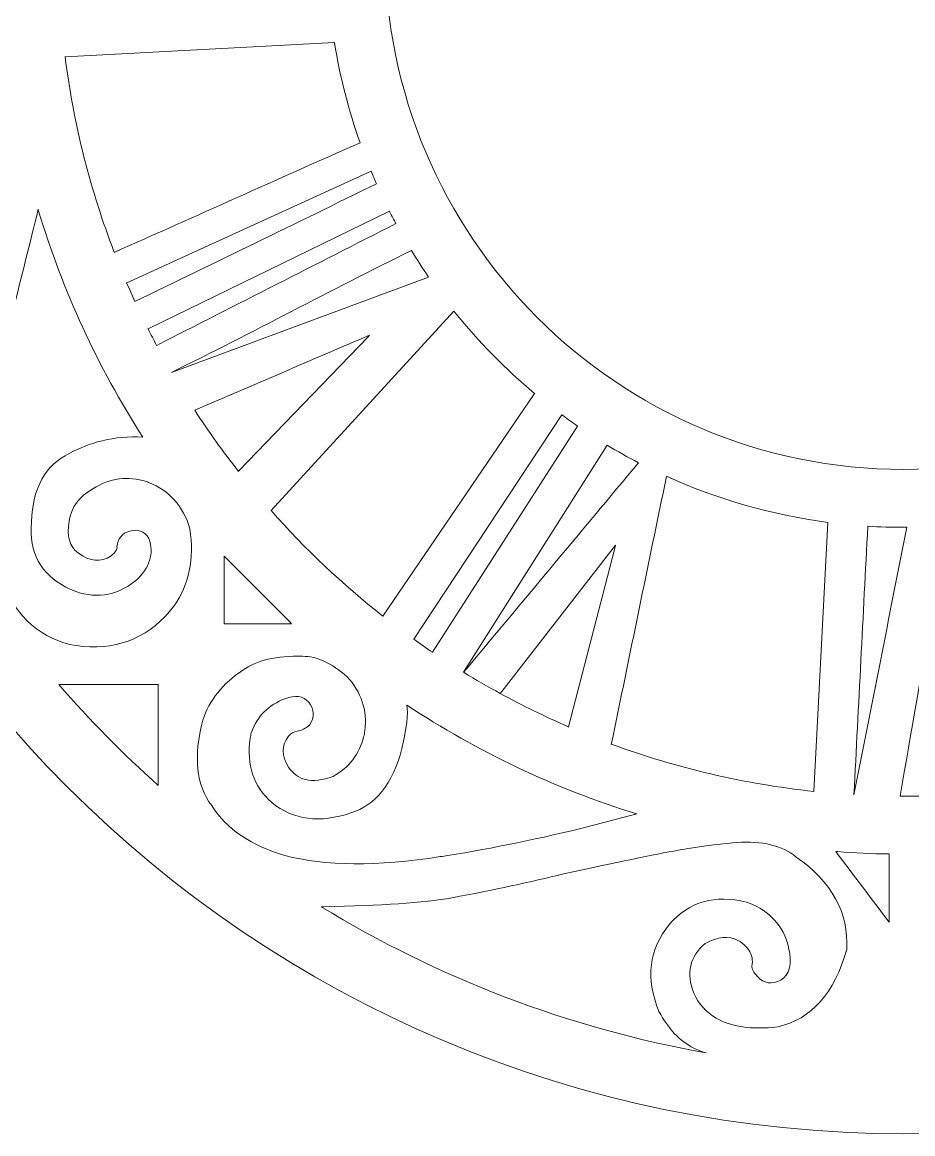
# Model space of a CAD drawing. Header units: inches. Extents: x -28.6 to 20.8, y -14.2 to 28.3.
# Drawn here: x 6.778 to 8.358, y 2.598 to 4.571 of the extents above; entities that cross this region are included whole.
import ezdxf

# ---------------------------------------------------------------- set-up
doc = ezdxf.new("R2010")
doc.units = ezdxf.units.IN
doc.header["$MEASUREMENT"] = 0
doc.layers.add('Layer 1', color=7, linetype='Continuous')

msp = doc.modelspace()

# ---------------------------------------------------------------- linework, layer by layer
at = {"layer": 'Layer 1', "color": 1, "lineweight": 9}
for points, knots in [([(6.2421, 4.7015), (6.2421, 3.5403), (7.1825, 2.5985), (8.3421, 2.5985), (8.3421, 2.5985), (9.5017, 2.5985), (10.4421, 3.5403), (10.4421, 4.7015)], [0, 0, 0, 0, 0.5, 0.5, 0.5, 0.5, 1, 1, 1, 1]), ([(7.4213, 4.6998), (7.4213, 4.1906), (7.8336, 3.7777), (8.3421, 3.7777), (8.3421, 3.7777), (8.8506, 3.7777), (9.2629, 4.1906), (9.2629, 4.6998)], [0, 0, 0, 0, 0.5, 0.5, 0.5, 0.5, 1, 1, 1, 1]), ([(7.3316, 4.5352), (7.3316, 4.5352), (6.8539, 4.5101), (6.8539, 4.5101), (6.8539, 4.5101), (6.8539, 4.5101), (6.8535, 4.5101), (6.8535, 4.5101), (6.8535, 4.5101), (6.8535, 4.5101), (6.8533, 4.5101), (6.8533, 4.5101)], [0, 0, 0, 0, 0.333333, 0.333333, 0.333333, 0.333333, 0.666667, 0.666667, 0.666667, 0.666667, 1, 1, 1, 1]), ([(7.3317, 4.5351), (7.3317, 4.5351), (7.3317, 4.535), (7.3317, 4.535), (7.3317, 4.535), (7.3415, 4.4739), (7.3568, 4.4146), (7.377, 4.3576)], [0, 0, 0, 0, 0.5, 0.5, 0.5, 0.5, 1, 1, 1, 1]), ([(6.8535, 4.5101), (6.8535, 4.5101), (6.8535, 4.5101), (6.8535, 4.5101), (6.8535, 4.5101), (6.8689, 4.3893), (6.8986, 4.273), (6.9409, 4.1629)], [0, 0, 0, 0, 0.5, 0.5, 0.5, 0.5, 1, 1, 1, 1]), ([(6.9409, 4.1629), (6.9409, 4.1629), (6.9409, 4.1629), (6.9409, 4.1629), (6.9409, 4.1629), (7.0861, 4.2277), (7.2318, 4.2928), (7.377, 4.3576)], [0, 0, 0, 0, 0.5, 0.5, 0.5, 0.5, 1, 1, 1, 1]), ([(6.9628, 4.109), (6.9628, 4.109), (6.9628, 4.109), (6.9628, 4.109), (6.9628, 4.109), (6.9628, 4.109), (6.9629, 4.1091), (6.9629, 4.1091), (6.9629, 4.1091), (6.9629, 4.1091), (7.3965, 4.3068), (7.3965, 4.3068)], [0, 0, 0, 0, 0.333333, 0.333333, 0.333333, 0.333333, 0.666667, 0.666667, 0.666667, 0.666667, 1, 1, 1, 1]), ([(6.7451, 3.5691), (6.7186, 3.6227), (6.7081, 3.6937), (6.7136, 3.7822), (6.7136, 3.7822), (6.7191, 3.8607), (6.7349, 3.9531), (6.761, 4.0594), (6.761, 4.0594), (6.776, 4.1193), (6.791, 4.1793), (6.806, 4.2393)], [0, 0, 0, 0, 0.333333, 0.333333, 0.333333, 0.333333, 0.666667, 0.666667, 0.666667, 0.666667, 1, 1, 1, 1]), ([(6.8059, 4.2387), (6.8059, 4.2387), (6.806, 4.2385), (6.806, 4.2385), (6.806, 4.2385), (6.8491, 4.0945), (6.912, 3.959), (6.9914, 3.8351)], [0, 0, 0, 0, 0.5, 0.5, 0.5, 0.5, 1, 1, 1, 1]), ([(7.4291, 4.2361), (7.4291, 4.2361), (7.001, 4.0269), (7.001, 4.0269), (7.001, 4.0269), (7.001, 4.0269), (7.001, 4.0269), (7.001, 4.0269), (7.001, 4.0269), (7.001, 4.0269), (7.0004, 4.0266), (7.0004, 4.0266)], [0, 0, 0, 0, 0.333333, 0.333333, 0.333333, 0.333333, 0.666667, 0.666667, 0.666667, 0.666667, 1, 1, 1, 1]), ([(7.4291, 4.2361), (7.4291, 4.2361), (7.4291, 4.2361), (7.4291, 4.2361), (7.4291, 4.2361), (7.4291, 4.2361), (7.4299, 4.2345), (7.4299, 4.2345), (7.4299, 4.2345), (7.4334, 4.2276), (7.437, 4.2207), (7.4407, 4.2138)], [0, 0, 0, 0, 0.333333, 0.333333, 0.333333, 0.333333, 0.666667, 0.666667, 0.666667, 0.666667, 1, 1, 1, 1]), ([(7.0425, 3.9499), (7.0425, 3.9499), (7.0425, 3.9499), (7.0425, 3.9499), (7.0425, 3.9499), (7.1859, 4.02), (7.3248, 4.096), (7.4681, 4.1661)], [0, 0, 0, 0, 0.5, 0.5, 0.5, 0.5, 1, 1, 1, 1]), ([(6.9628, 4.1091), (6.9628, 4.1091), (6.9628, 4.109), (6.9628, 4.109), (6.9628, 4.109), (6.9628, 4.109), (6.9628, 4.109), (6.9628, 4.109), (6.9628, 4.109), (6.9676, 4.0978), (6.9725, 4.0866), (6.9776, 4.0756)], [0, 0, 0, 0, 0.333333, 0.333333, 0.333333, 0.333333, 0.666667, 0.666667, 0.666667, 0.666667, 1, 1, 1, 1]), ([(7.4987, 4.119), (7.4987, 4.119), (7.0567, 3.9552), (7.0567, 3.9552), (7.0567, 3.9552), (7.0567, 3.9552), (7.0425, 3.9499), (7.0425, 3.9499), (7.0425, 3.9499), (7.0425, 3.9499), (7.0425, 3.9499), (7.0425, 3.9499)], [0, 0, 0, 0, 0.333333, 0.333333, 0.333333, 0.333333, 0.666667, 0.666667, 0.666667, 0.666667, 1, 1, 1, 1]), ([(7.5436, 4.0586), (7.5436, 4.0586), (7.2192, 3.7046), (7.2192, 3.7046), (7.2192, 3.7046), (7.2192, 3.7046), (7.2192, 3.7045), (7.2192, 3.7045), (7.2192, 3.7045), (7.2192, 3.7045), (7.2187, 3.704), (7.2187, 3.704)], [0, 0, 0, 0, 0.333333, 0.333333, 0.333333, 0.333333, 0.666667, 0.666667, 0.666667, 0.666667, 1, 1, 1, 1]), ([(7.5436, 4.0586), (7.5436, 4.0586), (7.5436, 4.0586), (7.5436, 4.0586), (7.5436, 4.0586), (7.5436, 4.0586), (7.5455, 4.0563), (7.5455, 4.0563), (7.5455, 4.0563), (7.5878, 4.0039), (7.6351, 3.9557), (7.6868, 3.9125), (7.6868, 3.9125), (7.6868, 3.9125), (7.6868, 3.9125), (7.6868, 3.9125)], [0, 0, 0, 0, 0.25, 0.25, 0.25, 0.25, 0.5, 0.5, 0.5, 0.5, 0.75, 0.75, 0.75, 0.75, 1, 1, 1, 1]), ([(7.001, 4.0269), (7.001, 4.0269), (7.001, 4.0269), (7.001, 4.0269), (7.001, 4.0269), (7.001, 4.0269), (7.001, 4.0269), (7.001, 4.0269), (7.001, 4.0269), (7.0059, 4.0171), (7.0109, 4.0075), (7.016, 3.9978)], [0, 0, 0, 0, 0.333333, 0.333333, 0.333333, 0.333333, 0.666667, 0.666667, 0.666667, 0.666667, 1, 1, 1, 1]), ([(7.394, 4.0159), (7.394, 4.0159), (7.3913, 4.0131), (7.3913, 4.0131), (7.3913, 4.0131), (7.3913, 4.0131), (7.1613, 3.7743), (7.1613, 3.7743)], [0, 0, 0, 0, 0.5, 0.5, 0.5, 0.5, 1, 1, 1, 1]), ([(7.687, 3.9128), (7.687, 3.9128), (7.6868, 3.9125), (7.6868, 3.9125), (7.6868, 3.9125), (7.6868, 3.9125), (7.6868, 3.9125), (7.6868, 3.9125), (7.6868, 3.9125), (7.6868, 3.9125), (7.4175, 3.5172), (7.4175, 3.5172)], [0, 0, 0, 0, 0.333333, 0.333333, 0.333333, 0.333333, 0.666667, 0.666667, 0.666667, 0.666667, 1, 1, 1, 1]), ([(7.7354, 3.8746), (7.7354, 3.8746), (7.7352, 3.8744), (7.7352, 3.8744), (7.7352, 3.8744), (7.7352, 3.8744), (7.7352, 3.8744), (7.7352, 3.8744), (7.7352, 3.8744), (7.7352, 3.8744), (7.4724, 3.4763), (7.4724, 3.4763), (7.4724, 3.4763), (7.4724, 3.4763), (7.4724, 3.4763), (7.4724, 3.4763), (7.4724, 3.4763), (7.4724, 3.4763), (7.4723, 3.4761), (7.4723, 3.4761)], [0, 0, 0, 0, 0.2, 0.2, 0.2, 0.2, 0.4, 0.4, 0.4, 0.4, 0.6, 0.6, 0.6, 0.6, 0.8, 0.8, 0.8, 0.8, 1, 1, 1, 1]), ([(7.7352, 3.8744), (7.7352, 3.8744), (7.7379, 3.8725), (7.7379, 3.8725), (7.7379, 3.8725), (7.7461, 3.8665), (7.7544, 3.8605), (7.7629, 3.8547), (7.7629, 3.8547), (7.7629, 3.8547), (7.7629, 3.8547), (7.7629, 3.8547)], [0, 0, 0, 0, 0.333333, 0.333333, 0.333333, 0.333333, 0.666667, 0.666667, 0.666667, 0.666667, 1, 1, 1, 1]), ([(7.5056, 3.4529), (7.5056, 3.4529), (7.5058, 3.4531), (7.5058, 3.4531), (7.5058, 3.4531), (7.5058, 3.4531), (7.7629, 3.8547), (7.7629, 3.8547), (7.7629, 3.8547), (7.7629, 3.8547), (7.7629, 3.8549), (7.7629, 3.8549)], [0, 0, 0, 0, 0.333333, 0.333333, 0.333333, 0.333333, 0.666667, 0.666667, 0.666667, 0.666667, 1, 1, 1, 1]), ([(7.0022, 3.6553), (7.0119, 3.6282), (7.004, 3.603), (6.9785, 3.5798), (6.9785, 3.5798), (6.9435, 3.5522), (6.9053, 3.547), (6.8639, 3.5643), (6.8639, 3.5643), (6.8156, 3.5864), (6.7921, 3.6227), (6.7936, 3.6732), (6.7936, 3.6732), (6.7934, 3.7364), (6.8135, 3.7793), (6.8538, 3.8019), (6.8538, 3.8019), (6.896, 3.8265), (6.9417, 3.8376), (6.9914, 3.8351)], [0, 0, 0, 0, 0.2, 0.2, 0.2, 0.2, 0.4, 0.4, 0.4, 0.4, 0.6, 0.6, 0.6, 0.6, 0.8, 0.8, 0.8, 0.8, 1, 1, 1, 1]), ([(7.8712, 3.7895), (7.7677, 3.6654), (7.6644, 3.5416), (7.5609, 3.4176), (7.5609, 3.4176), (7.5609, 3.4176), (7.8155, 3.8208), (7.8155, 3.8208), (7.8155, 3.8208), (7.8155, 3.8208), (7.8156, 3.8208), (7.8156, 3.8208)], [0, 0, 0, 0, 0.333333, 0.333333, 0.333333, 0.333333, 0.666667, 0.666667, 0.666667, 0.666667, 1, 1, 1, 1]), ([(7.8155, 3.8208), (7.8155, 3.8208), (7.8155, 3.8208), (7.8155, 3.8208), (7.8155, 3.8208), (7.8338, 3.8098), (7.8524, 3.7994), (7.8713, 3.7895)], [0, 0, 0, 0, 0.5, 0.5, 0.5, 0.5, 1, 1, 1, 1]), ([(7.0022, 3.6553), (6.9939, 3.6682), (6.9826, 3.6724), (6.9683, 3.6682), (6.9683, 3.6682), (6.9545, 3.6643), (6.947, 3.655), (6.9457, 3.6401), (6.9457, 3.6401), (6.9463, 3.6359), (6.9428, 3.6305), (6.9353, 3.6241), (6.9353, 3.6241), (6.9171, 3.612), (6.8976, 3.6138), (6.8766, 3.6294), (6.8766, 3.6294), (6.8617, 3.6406), (6.8564, 3.6593), (6.8606, 3.6858), (6.8606, 3.6858), (6.8643, 3.7101), (6.8784, 3.7292), (6.903, 3.7432), (6.903, 3.7432), (6.9333, 3.7625), (6.9649, 3.7667), (6.9978, 3.756), (6.9978, 3.756), (6.9991, 3.7556), (7.0004, 3.7551), (7.0016, 3.7547), (7.0016, 3.7547), (7.039, 3.7397), (7.0635, 3.7123), (7.0749, 3.6724), (7.0749, 3.6724), (7.083, 3.6184), (7.0737, 3.5727), (7.047, 3.5353), (7.047, 3.5353), (7.047, 3.5353), (7.0468, 3.5349), (7.0468, 3.5349)], [0, 0, 0, 0, 0.090909, 0.090909, 0.090909, 0.090909, 0.181818, 0.181818, 0.181818, 0.181818, 0.272727, 0.272727, 0.272727, 0.272727, 0.363636, 0.363636, 0.363636, 0.363636, 0.454545, 0.454545, 0.454545, 0.454545, 0.545455, 0.545455, 0.545455, 0.545455, 0.636364, 0.636364, 0.636364, 0.636364, 0.727273, 0.727273, 0.727273, 0.727273, 0.818182, 0.818182, 0.818182, 0.818182, 0.909091, 0.909091, 0.909091, 0.909091, 1, 1, 1, 1]), ([(7.921, 3.7654), (8.0103, 3.725), (8.1065, 3.697), (8.2072, 3.6837), (8.2072, 3.6837), (8.2072, 3.6837), (8.2073, 3.6837), (8.2073, 3.6837)], [0, 0, 0, 0, 0.5, 0.5, 0.5, 0.5, 1, 1, 1, 1]), ([(7.2192, 3.7046), (7.2192, 3.7046), (7.2192, 3.7045), (7.2192, 3.7045), (7.2192, 3.7045), (7.2192, 3.7045), (7.2192, 3.7045), (7.2192, 3.7045), (7.2192, 3.7045), (7.2795, 3.6363), (7.3459, 3.5736), (7.4176, 3.5173)], [0, 0, 0, 0, 0.333333, 0.333333, 0.333333, 0.333333, 0.666667, 0.666667, 0.666667, 0.666667, 1, 1, 1, 1]), ([(8.2072, 3.6837), (8.2072, 3.6837), (8.1825, 3.2061), (8.1825, 3.2061), (8.1825, 3.2061), (8.1825, 3.2061), (8.1825, 3.2061), (8.1825, 3.2061)], [0, 0, 0, 0, 0.5, 0.5, 0.5, 0.5, 1, 1, 1, 1]), ([(8.3473, 3.6749), (8.3164, 3.518), (8.2845, 3.3572), (8.2536, 3.2003), (8.2536, 3.2003), (8.2618, 3.3591), (8.2699, 3.518), (8.2781, 3.6769)], [0, 0, 0, 0, 0.5, 0.5, 0.5, 0.5, 1, 1, 1, 1]), ([(8.2781, 3.6768), (8.2993, 3.6755), (8.3206, 3.6749), (8.3421, 3.6749), (8.3421, 3.6749), (8.3438, 3.6749), (8.3456, 3.6749), (8.3473, 3.6749)], [0, 0, 0, 0, 0.5, 0.5, 0.5, 0.5, 1, 1, 1, 1]), ([(7.8306, 3.6432), (7.8306, 3.6432), (7.6288, 3.3836), (7.6288, 3.3836), (7.6288, 3.3836), (7.6288, 3.3836), (7.626, 3.3799), (7.626, 3.3799), (7.626, 3.3799), (7.626, 3.3799), (7.6257, 3.3796), (7.6257, 3.3796)], [0, 0, 0, 0, 0.333333, 0.333333, 0.333333, 0.333333, 0.666667, 0.666667, 0.666667, 0.666667, 1, 1, 1, 1]), ([(7.8306, 3.6432), (7.8306, 3.6432), (7.8287, 3.6358), (7.8287, 3.6358), (7.8287, 3.6358), (7.8287, 3.6358), (7.7467, 3.3209), (7.7467, 3.3209), (7.7467, 3.3209), (7.7467, 3.3209), (7.7467, 3.3209), (7.7467, 3.3209), (7.7467, 3.3209), (7.7467, 3.3209), (7.7466, 3.3204), (7.7466, 3.3204)], [0, 0, 0, 0, 0.25, 0.25, 0.25, 0.25, 0.5, 0.5, 0.5, 0.5, 0.75, 0.75, 0.75, 0.75, 1, 1, 1, 1]), ([(7.1357, 3.5037), (7.1357, 3.5037), (7.1357, 3.5055), (7.1357, 3.5055), (7.1357, 3.5055), (7.1357, 3.5055), (7.1357, 3.5074), (7.1357, 3.5074), (7.1357, 3.5074), (7.1357, 3.5074), (7.1357, 3.5076), (7.1357, 3.5076), (7.1357, 3.5076), (7.1357, 3.5076), (7.1357, 3.6236), (7.1357, 3.6236), (7.1357, 3.6236), (7.1357, 3.6236), (7.2518, 3.5075), (7.2518, 3.5075), (7.2518, 3.5075), (7.2518, 3.5075), (7.2556, 3.5037), (7.2556, 3.5037)], [0, 0, 0, 0, 0.166667, 0.166667, 0.166667, 0.166667, 0.333333, 0.333333, 0.333333, 0.333333, 0.5, 0.5, 0.5, 0.5, 0.666667, 0.666667, 0.666667, 0.666667, 0.833333, 0.833333, 0.833333, 0.833333, 1, 1, 1, 1]), ([(7.0468, 3.5349), (7.0061, 3.4819), (6.9522, 3.458), (6.8852, 3.4633), (6.8852, 3.4633), (6.8218, 3.4701), (6.7751, 3.5054), (6.7451, 3.5691)], [0, 0, 0, 0, 0.5, 0.5, 0.5, 0.5, 1, 1, 1, 1]), ([(7.4723, 3.4763), (7.4723, 3.4763), (7.4724, 3.4763), (7.4724, 3.4763), (7.4724, 3.4763), (7.4834, 3.4684), (7.4945, 3.4606), (7.5058, 3.4531), (7.5058, 3.4531), (7.5058, 3.4531), (7.5058, 3.4531), (7.5058, 3.4531)], [0, 0, 0, 0, 0.333333, 0.333333, 0.333333, 0.333333, 0.666667, 0.666667, 0.666667, 0.666667, 1, 1, 1, 1]), ([(7.1839, 3.3103), (7.1949, 3.3397), (7.2149, 3.3598), (7.2438, 3.3706), (7.2438, 3.3706), (7.2621, 3.3778), (7.2761, 3.3758), (7.2859, 3.3645), (7.2859, 3.3645), (7.2962, 3.3514), (7.2966, 3.3379), (7.2871, 3.324), (7.2871, 3.324), (7.2808, 3.3179), (7.2736, 3.3142), (7.2655, 3.3129), (7.2655, 3.3129), (7.2597, 3.3124), (7.2545, 3.3094), (7.2499, 3.304), (7.2499, 3.304), (7.2375, 3.288), (7.2376, 3.2697), (7.2503, 3.2492), (7.2503, 3.2492), (7.2579, 3.2375), (7.2678, 3.2302), (7.2801, 3.2272), (7.2801, 3.2272), (7.2936, 3.2238), (7.3101, 3.2257), (7.3295, 3.2329), (7.3295, 3.2329), (7.3576, 3.2486), (7.3756, 3.272), (7.3834, 3.303), (7.3834, 3.303), (7.3843, 3.3065), (7.3851, 3.3101), (7.3857, 3.3138), (7.3857, 3.3138), (7.3899, 3.3506), (7.3793, 3.3825), (7.354, 3.4097), (7.354, 3.4097), (7.3266, 3.4339), (7.3003, 3.446), (7.2751, 3.446), (7.2751, 3.446), (7.2284, 3.4471), (7.193, 3.4389), (7.169, 3.4214), (7.169, 3.4214), (7.1334, 3.3976), (7.1097, 3.368), (7.0978, 3.3328), (7.0978, 3.3328), (7.0811, 3.2675), (7.0864, 3.2169), (7.1138, 3.1809)], [0, 0, 0, 0, 0.066667, 0.066667, 0.066667, 0.066667, 0.133333, 0.133333, 0.133333, 0.133333, 0.2, 0.2, 0.2, 0.2, 0.266667, 0.266667, 0.266667, 0.266667, 0.333333, 0.333333, 0.333333, 0.333333, 0.4, 0.4, 0.4, 0.4, 0.466667, 0.466667, 0.466667, 0.466667, 0.533333, 0.533333, 0.533333, 0.533333, 0.6, 0.6, 0.6, 0.6, 0.666667, 0.666667, 0.666667, 0.666667, 0.733333, 0.733333, 0.733333, 0.733333, 0.8, 0.8, 0.8, 0.8, 0.866667, 0.866667, 0.866667, 0.866667, 0.933333, 0.933333, 0.933333, 0.933333, 1, 1, 1, 1]), ([(7.5609, 3.4176), (7.5822, 3.4045), (7.6039, 3.3919), (7.626, 3.3799), (7.626, 3.3799), (7.626, 3.3799), (7.626, 3.3799), (7.626, 3.3799), (7.626, 3.3799), (7.6652, 3.3585), (7.7055, 3.3388), (7.7467, 3.3209), (7.7467, 3.3209), (7.7467, 3.3209), (7.7467, 3.3209), (7.7467, 3.3209), (7.7467, 3.3209), (7.7467, 3.3209), (7.7467, 3.3209), (7.7467, 3.3209)], [0, 0, 0, 0, 0.2, 0.2, 0.2, 0.2, 0.4, 0.4, 0.4, 0.4, 0.6, 0.6, 0.6, 0.6, 0.8, 0.8, 0.8, 0.8, 1, 1, 1, 1]), ([(6.8422, 3.3959), (6.8422, 3.3959), (6.845, 3.3959), (6.845, 3.3959), (6.845, 3.3959), (6.845, 3.3959), (6.8461, 3.3959), (6.8461, 3.3959), (6.8461, 3.3959), (6.8461, 3.3959), (6.8477, 3.3959), (6.8477, 3.3959), (6.8477, 3.3959), (6.8477, 3.3959), (6.8505, 3.3959), (6.8505, 3.3959), (6.8505, 3.3959), (6.8505, 3.3959), (6.9168, 3.3959), (6.9168, 3.3959), (6.9168, 3.3959), (6.9168, 3.3959), (6.9195, 3.3959), (6.9195, 3.3959), (6.9195, 3.3959), (6.9195, 3.3959), (6.9223, 3.3959), (6.9223, 3.3959), (6.9223, 3.3959), (6.9223, 3.3959), (6.9251, 3.3959), (6.9251, 3.3959), (6.9251, 3.3959), (6.9251, 3.3959), (6.9278, 3.3959), (6.9278, 3.3959), (6.9278, 3.3959), (6.9278, 3.3959), (6.9306, 3.3959), (6.9306, 3.3959), (6.9306, 3.3959), (6.9306, 3.3959), (6.9334, 3.3959), (6.9334, 3.3959), (6.9334, 3.3959), (6.9334, 3.3959), (6.9361, 3.3959), (6.9361, 3.3959), (6.9361, 3.3959), (6.9619, 3.396), (6.9877, 3.396), (7.0135, 3.396), (7.0135, 3.396), (7.0135, 3.396), (7.0162, 3.396), (7.0162, 3.396), (7.0162, 3.396), (7.0162, 3.396), (7.019, 3.396), (7.019, 3.396)], [0, 0, 0, 0, 0.066667, 0.066667, 0.066667, 0.066667, 0.133333, 0.133333, 0.133333, 0.133333, 0.2, 0.2, 0.2, 0.2, 0.266667, 0.266667, 0.266667, 0.266667, 0.333333, 0.333333, 0.333333, 0.333333, 0.4, 0.4, 0.4, 0.4, 0.466667, 0.466667, 0.466667, 0.466667, 0.533333, 0.533333, 0.533333, 0.533333, 0.6, 0.6, 0.6, 0.6, 0.666667, 0.666667, 0.666667, 0.666667, 0.733333, 0.733333, 0.733333, 0.733333, 0.8, 0.8, 0.8, 0.8, 0.866667, 0.866667, 0.866667, 0.866667, 0.933333, 0.933333, 0.933333, 0.933333, 1, 1, 1, 1]), ([(7.2203, 3.1862), (7.2586, 3.1553), (7.3054, 3.1493), (7.3608, 3.1681), (7.3608, 3.1681), (7.4045, 3.1813), (7.4346, 3.2192), (7.4513, 3.2821), (7.4513, 3.2821), (7.4597, 3.3185), (7.4627, 3.3443), (7.4603, 3.3594)], [0, 0, 0, 0, 0.333333, 0.333333, 0.333333, 0.333333, 0.666667, 0.666667, 0.666667, 0.666667, 1, 1, 1, 1]), ([(7.4603, 3.3594), (7.5851, 3.2769), (7.7222, 3.2113), (7.8681, 3.1661), (7.8681, 3.1661), (7.8681, 3.1661), (7.8681, 3.1661), (7.8681, 3.1661)], [0, 0, 0, 0, 0.5, 0.5, 0.5, 0.5, 1, 1, 1, 1]), ([(7.1839, 3.3103), (7.1832, 3.307), (7.1827, 3.3036), (7.1822, 3.3004), (7.1822, 3.3004), (7.1751, 3.2533), (7.1878, 3.2152), (7.2203, 3.1862)], [0, 0, 0, 0, 0.5, 0.5, 0.5, 0.5, 1, 1, 1, 1]), ([(7.823, 3.2902), (7.823, 3.2902), (7.8245, 3.2897), (7.8245, 3.2897), (7.8245, 3.2897), (7.938, 3.2478), (8.058, 3.2193), (8.1825, 3.2061), (8.1825, 3.2061), (8.1825, 3.2061), (8.1825, 3.2061), (8.1825, 3.2061)], [0, 0, 0, 0, 0.333333, 0.333333, 0.333333, 0.333333, 0.666667, 0.666667, 0.666667, 0.666667, 1, 1, 1, 1]), ([(8.3354, 3.1977), (8.3354, 3.1977), (8.3355, 3.1977), (8.3355, 3.1977), (8.3355, 3.1977), (8.3355, 3.1977), (8.3356, 3.1977), (8.3356, 3.1977), (8.3356, 3.1977), (8.3356, 3.1977), (8.3357, 3.1977), (8.3357, 3.1977), (8.3357, 3.1977), (8.3357, 3.1977), (8.3358, 3.1977), (8.3358, 3.1977), (8.3358, 3.1977), (8.3358, 3.1977), (8.3359, 3.1977), (8.3359, 3.1977), (8.3359, 3.1977), (8.3359, 3.1977), (8.3421, 3.1977), (8.3421, 3.1977), (8.3421, 3.1977), (8.391, 3.1977), (8.4393, 3.2001), (8.487, 3.2046)], [0, 0, 0, 0, 0.142857, 0.142857, 0.142857, 0.142857, 0.285714, 0.285714, 0.285714, 0.285714, 0.428571, 0.428571, 0.428571, 0.428571, 0.571429, 0.571429, 0.571429, 0.571429, 0.714286, 0.714286, 0.714286, 0.714286, 0.857143, 0.857143, 0.857143, 0.857143, 1, 1, 1, 1]), ([(7.1138, 3.1809), (7.14, 3.1394), (7.1833, 3.1099), (7.2437, 3.0925), (7.2437, 3.0925), (7.315, 3.0734), (7.407, 3.0726), (7.5195, 3.0904)], [0, 0, 0, 0, 0.5, 0.5, 0.5, 0.5, 1, 1, 1, 1]), ([(7.5195, 3.0904), (7.5239, 3.0911), (7.5283, 3.0917), (7.5328, 3.0924), (7.5328, 3.0924), (7.6131, 3.1051), (7.6972, 3.1225), (7.785, 3.1445), (7.785, 3.1445), (7.785, 3.1445), (7.8681, 3.1661), (7.8681, 3.1661), (7.8681, 3.1661), (7.8681, 3.1661), (7.8681, 3.1661), (7.8681, 3.1661), (7.8681, 3.1661), (7.8681, 3.1661), (7.8681, 3.1661), (7.8681, 3.1661)], [0, 0, 0, 0, 0.2, 0.2, 0.2, 0.2, 0.4, 0.4, 0.4, 0.4, 0.6, 0.6, 0.6, 0.6, 0.8, 0.8, 0.8, 0.8, 1, 1, 1, 1]), ([(7.9788, 3.1076), (8.0017, 3.1111), (8.024, 3.1136), (8.0458, 3.1153), (8.0458, 3.1153), (8.0906, 3.1188), (8.1257, 3.1103), (8.1511, 3.0897), (8.1511, 3.0897), (8.2144, 3.0457), (8.2443, 2.991), (8.2407, 2.9256), (8.2407, 2.9256), (8.2407, 2.9256), (8.2407, 2.9255), (8.2407, 2.9255)], [0, 0, 0, 0, 0.25, 0.25, 0.25, 0.25, 0.5, 0.5, 0.5, 0.5, 0.75, 0.75, 0.75, 0.75, 1, 1, 1, 1]), ([(7.3082, 3.0015), (7.3082, 3.0015), (7.3126, 3.0015), (7.3126, 3.0015), (7.3126, 3.0015), (7.4152, 3.0033), (7.488, 3.0085), (7.5406, 3.0173), (7.5406, 3.0173), (7.6146, 3.0313), (7.6804, 3.0454), (7.7381, 3.0597), (7.7381, 3.0597), (7.8319, 3.0802), (7.9, 3.0942), (7.9423, 3.1018), (7.9423, 3.1018), (7.958, 3.1046), (7.9702, 3.1066), (7.9788, 3.1076)], [0, 0, 0, 0, 0.2, 0.2, 0.2, 0.2, 0.4, 0.4, 0.4, 0.4, 0.6, 0.6, 0.6, 0.6, 0.8, 0.8, 0.8, 0.8, 1, 1, 1, 1]), ([(8.2214, 3.0992), (8.2529, 3.0576), (8.2846, 3.0157), (8.3161, 2.9741), (8.3161, 2.9741), (8.3161, 3.0143), (8.3161, 3.0548), (8.3161, 3.0951)], [0, 0, 0, 0, 0.5, 0.5, 0.5, 0.5, 1, 1, 1, 1]), ([(8.2216, 3.0994), (8.2216, 3.0994), (8.2241, 3.0992), (8.2241, 3.0992), (8.2241, 3.0992), (8.2545, 3.097), (8.2852, 3.0956), (8.3161, 3.0951)], [0, 0, 0, 0, 0.5, 0.5, 0.5, 0.5, 1, 1, 1, 1]), ([(8.0629, 3.0094), (8.0067, 3.0236), (7.9611, 3.0106), (7.9262, 2.9703), (7.9262, 2.9703), (7.8897, 2.9259), (7.8835, 2.8744), (7.9075, 2.8158), (7.9075, 2.8158), (7.9241, 2.7845), (7.9446, 2.7629), (7.9694, 2.7505), (7.9694, 2.7505), (7.9764, 2.747), (7.9837, 2.7442), (7.9913, 2.7421)], [0, 0, 0, 0, 0.25, 0.25, 0.25, 0.25, 0.5, 0.5, 0.5, 0.5, 0.75, 0.75, 0.75, 0.75, 1, 1, 1, 1]), ([(8.0725, 2.8959), (8.0722, 2.8913), (8.0754, 2.8852), (8.0822, 2.8778), (8.0822, 2.8778), (8.094, 2.865), (8.1079, 2.8629), (8.1238, 2.8714), (8.1238, 2.8714), (8.1393, 2.8808), (8.144, 2.8999), (8.1377, 2.9286), (8.1377, 2.9286), (8.1377, 2.9286), (8.1374, 2.93), (8.1374, 2.93), (8.1374, 2.93), (8.128, 2.9678), (8.1044, 2.9938), (8.0665, 3.0081), (8.0665, 3.0081), (8.0653, 3.0086), (8.0641, 3.009), (8.0629, 3.0094)], [0, 0, 0, 0, 0.166667, 0.166667, 0.166667, 0.166667, 0.333333, 0.333333, 0.333333, 0.333333, 0.5, 0.5, 0.5, 0.5, 0.666667, 0.666667, 0.666667, 0.666667, 0.833333, 0.833333, 0.833333, 0.833333, 1, 1, 1, 1]), ([(8.2407, 2.9255), (8.2191, 2.8478), (8.1783, 2.802), (8.1183, 2.7882), (8.1183, 2.7882), (8.0719, 2.783), (8.0354, 2.7882), (8.0088, 2.8039), (8.0088, 2.8039), (7.9914, 2.8141), (7.9782, 2.8287), (7.9692, 2.8478), (7.9692, 2.8478), (7.9554, 2.8836), (7.9621, 2.9131), (7.9894, 2.9362), (7.9894, 2.9362), (8.0122, 2.9484), (8.0316, 2.9502), (8.0477, 2.9417), (8.0477, 2.9417), (8.0528, 2.9391), (8.0575, 2.9355), (8.0618, 2.9308)], [0, 0, 0, 0, 0.166667, 0.166667, 0.166667, 0.166667, 0.333333, 0.333333, 0.333333, 0.333333, 0.5, 0.5, 0.5, 0.5, 0.666667, 0.666667, 0.666667, 0.666667, 0.833333, 0.833333, 0.833333, 0.833333, 1, 1, 1, 1]), ([(8.0618, 2.9308), (8.0638, 2.9288), (8.0656, 2.9266), (8.067, 2.9244), (8.067, 2.9244), (8.0727, 2.9159), (8.0745, 2.9064), (8.0725, 2.8959)], [0, 0, 0, 0, 0.5, 0.5, 0.5, 0.5, 1, 1, 1, 1])]:
    msp.add_open_spline(points, degree=3, knots=knots, dxfattribs=at)
for points in [[(7.3965, 4.3068), (7.3996, 4.2993), (7.4028, 4.2918), (7.4062, 4.2843)], [(6.9776, 4.0755), (7.1208, 4.1453), (7.263, 4.2146), (7.4061, 4.2844)], [(7.0161, 3.9978), (7.1578, 4.0699), (7.299, 4.1418), (7.4407, 4.2139)], [(7.4681, 4.1661), (7.4779, 4.1501), (7.4881, 4.1344), (7.4987, 4.119)], [(7.394, 4.0159), (7.2906, 3.9716), (7.187, 3.9271), (7.0836, 3.8828)], [(7.0837, 3.8828), (7.1079, 3.8454), (7.1338, 3.8092), (7.1612, 3.7742)], [(7.8229, 3.2897), (7.8555, 3.4482), (7.8882, 3.6067), (7.9208, 3.7652)], [(8.3354, 3.1977), (8.3552, 3.311), (8.376, 3.4309), (8.3958, 3.5442)], [(7.2556, 3.5037), (7.2157, 3.5037), (7.1757, 3.5037), (7.1357, 3.5037)], [(6.8422, 3.3959), (6.8973, 3.3324), (6.9564, 3.2725), (7.019, 3.2165)], [(7.019, 3.396), (7.019, 3.3371), (7.019, 3.2754), (7.019, 3.2165)], [(7.3082, 3.0015), (7.5142, 2.8756), (7.745, 2.7861), (7.9913, 2.7421)]]:
    msp.add_open_spline(points, degree=3, dxfattribs=at)

doc.saveas('drawing.dxf')
